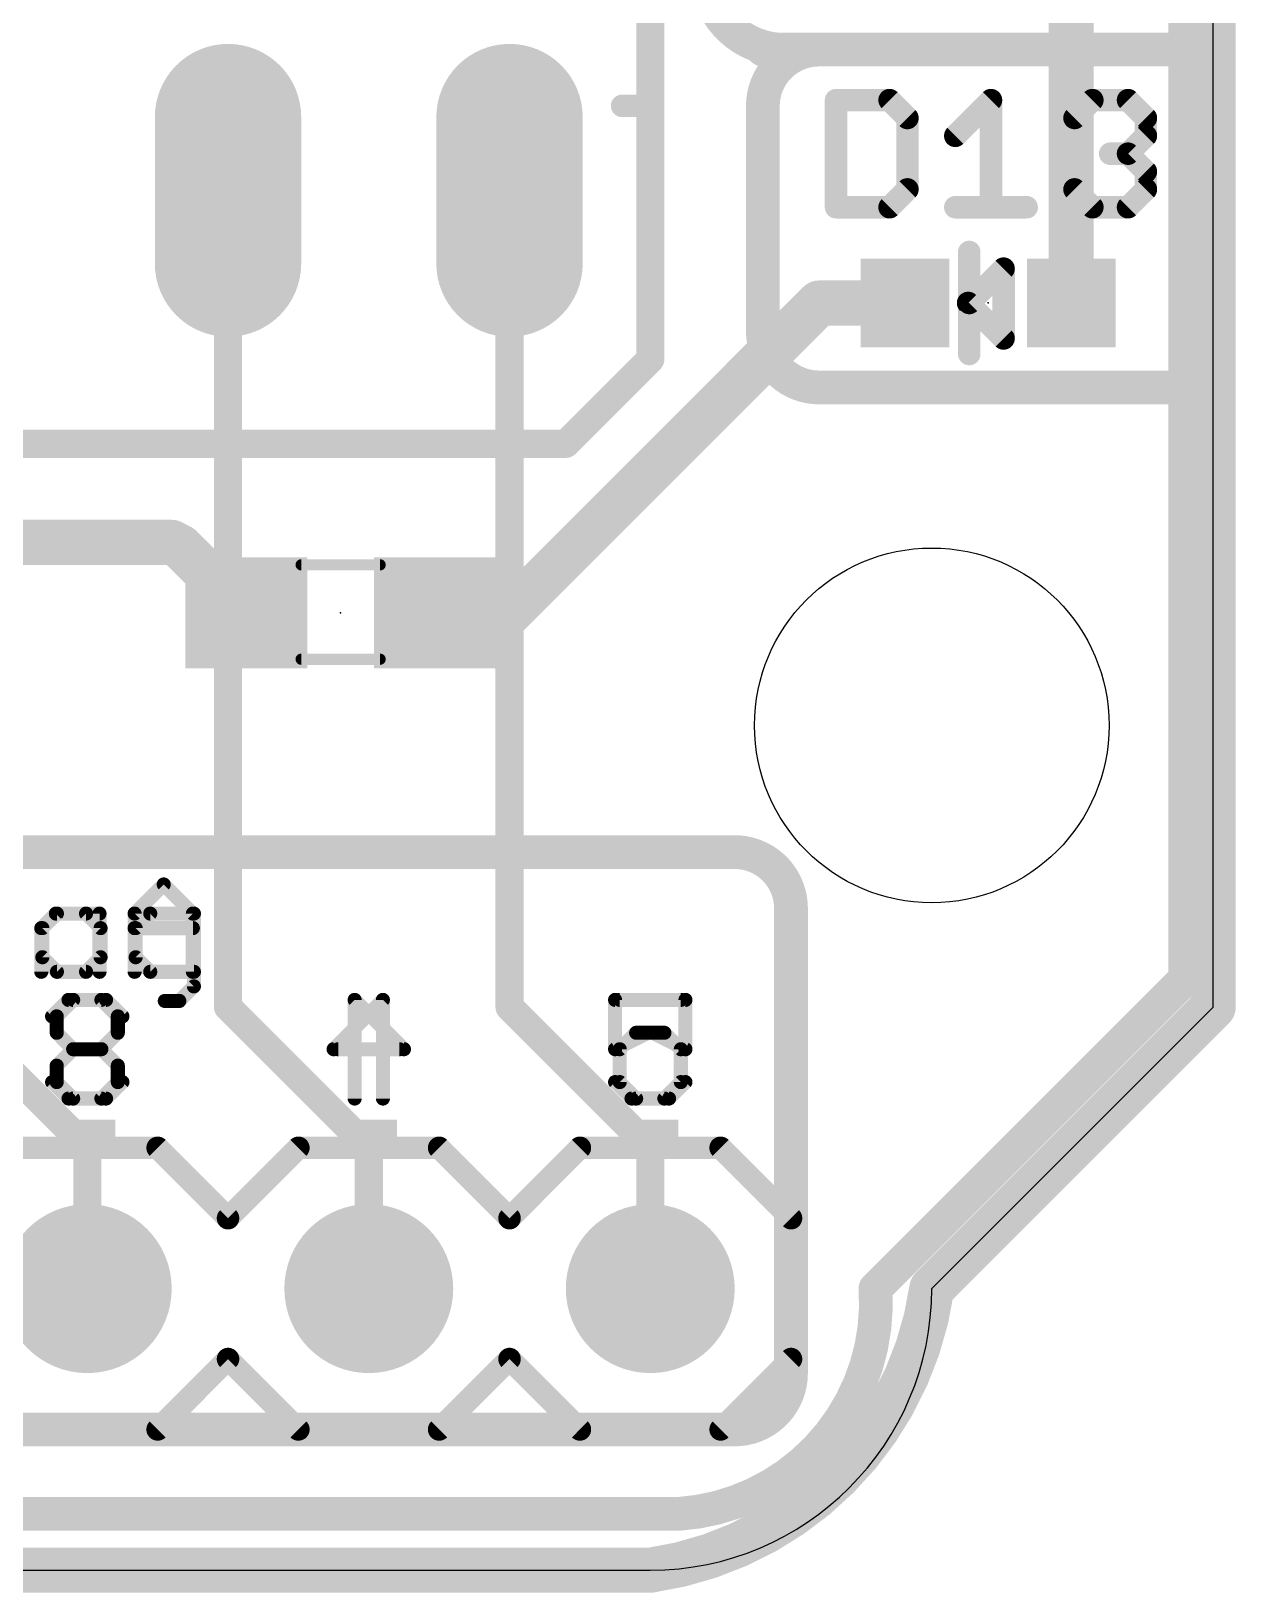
# Model space of a CAD drawing. Extents: x -0.08 to 2.71, y -0.01 to 2.11.
# Drawn here: x 2.28 to 2.708, y -0.008 to 0.547 of the extents above; entities that cross this region are included whole.
import ezdxf

# ---------------------------------------------------------------- set-up
doc = ezdxf.new("R2010")
doc.units = 0
for name, color, linetype in [('1', 14, 'CONTINUOUS'), ('16', 174, 'CONTINUOUS'), ('17', 94, 'CONTINUOUS'), ('20', 178, 'CONTINUOUS'), ('21', 251, 'CONTINUOUS'), ('22', 2, 'CONTINUOUS'), ('23', 178, 'CONTINUOUS'), ('51', 54, 'CONTINUOUS')]:
    doc.layers.add(name, color=color, linetype=linetype)

# ---------------------------------------------------------------- blocks, each defined once
blk = doc.blocks.new('RECT')
blk.add_solid([(-0.5, -0.5), (0.5, -0.5), (-0.5, 0.5), (0.5, 0.5)])
blk = doc.blocks.new('LONGP100')
at = {"const_width": 1}
blk.add_lwpolyline([(-0.5, 0), (0.5, 0)], dxfattribs=at)
at = {"const_width": 0.5}
for points in [[(-0.5, 0.25, 1), (-0.5, -0.25)], [(0.5, -0.25, 1), (0.5, 0.25)]]:
    blk.add_lwpolyline(points, format="xyb", dxfattribs=at)
blk = doc.blocks.new('ROUNDP')
at = {"const_width": 0.5}
blk.add_lwpolyline([(0, -0.25, 1), (0, 0.25, 1), (0, -0.25)], format="xyb", dxfattribs=at)

msp = doc.modelspace()

# ---------------------------------------------------------------- linework, layer by layer
at = {"layer": '1'}
for points, const_width in [([(2.7, 1.5), (2.7, 0.2)], 0.016), ([(2.5, 0.43), (2.5, 0.87)], 0.01), ([(2.649528, 0.63), (2.649528, 0.45)], 0.016), ([(2.45, 0.34), (2.56, 0.45)], 0.016), ([(2.56, 0.45), (2.590472, 0.45)], 0.016), ([(2.47, 0.4), (2.5, 0.43)], 0.01), ([(2.245, 0.4), (2.47, 0.4)], 0.01), ([(2.208307, 0.365), (2.33, 0.365)], 0.016), ([(2.33, 0.365), (2.333228, 0.363307)], 0.016), ([(2.333228, 0.363307), (2.356535, 0.34)], 0.016), ([(2.423465, 0.34), (2.45, 0.34)], 0.016), ([(2.7, 0.2), (2.6, 0.1)], 0.016), ([(2.5, 0), (0.1, 0)], 0.016)]:
    msp.add_lwpolyline(points, dxfattribs=dict(at, const_width=const_width))
for points, const_width in [([(2.56, 0.454, 1), (2.56, 0.446)], 0.008), ([(2.562828, 0.447172, 1), (2.557172, 0.452828)], 0.008), ([(2.590472, 0.446, 1), (2.590472, 0.454)], 0.008), ([(2.645528, 0.45, 1), (2.653528, 0.45)], 0.008), ([(2.501768, 0.428232, 1), (2.498232, 0.431768)], 0.005), ([(2.4975, 0.43, 1), (2.5025, 0.43)], 0.005), ([(2.47, 0.3975, 1), (2.47, 0.4025)], 0.005), ([(2.468232, 0.401768, 1), (2.471768, 0.398232)], 0.005), ([(2.331858, 0.368542, 1), (2.328142, 0.361458)], 0.008), ([(2.33, 0.361, 1), (2.33, 0.369)], 0.008), ([(2.336057, 0.366136, 1), (2.3304, 0.360479)], 0.008), ([(2.331371, 0.359765, 1), (2.335086, 0.36685)], 0.008), ([(2.353707, 0.337172, 1), (2.359364, 0.342828)], 0.008), ([(2.423465, 0.344, 1), (2.423465, 0.336)], 0.008), ([(2.447172, 0.342828, 1), (2.452828, 0.337172)], 0.008), ([(2.45, 0.336, 1), (2.45, 0.344)], 0.008), ([(2.702828, 0.197172, 1), (2.697172, 0.202828)], 0.008), ([(2.696, 0.2, 1), (2.704, 0.2)], 0.008), ([(2.5, 0, 0.333339), (2.6, 0.1)], 0.016), ([(2.597172, 0.102828, 1), (2.602828, 0.097172)], 0.008), ([(2.60396, 0.099434, 1), (2.59604, 0.100566)], 0.008), ([(2.499434, 0.00396, 1), (2.500566, -0.00396)], 0.008), ([(2.5, -0.004, 1), (2.5, 0.004)], 0.008)]:
    msp.add_lwpolyline(points, format="xyb", dxfattribs=dict(at, const_width=const_width))
at = {"layer": '16'}
for points, const_width in [([(2.7, 1.5), (2.7, 0.2)], 0.016), ([(2.35, 0.2), (2.35, 0.49)], 0.01), ([(2.45, 0.2), (2.45, 0.49)], 0.01), ([(2.7, 0.2), (2.6, 0.1)], 0.016), ([(2.3, 0.15), (2.25, 0.2)], 0.01), ([(2.4, 0.15), (2.35, 0.2)], 0.01), ([(2.5, 0.15), (2.45, 0.2)], 0.01), ([(2.3, 0.1), (2.3, 0.15)], 0.01), ([(2.4, 0.1), (2.4, 0.15)], 0.01), ([(2.5, 0.1), (2.5, 0.15)], 0.01), ([(2.5, 0), (0.1, 0)], 0.016)]:
    msp.add_lwpolyline(points, dxfattribs=dict(at, const_width=const_width))
for points, const_width in [([(2.3525, 0.49, 1), (2.3475, 0.49)], 0.005), ([(2.4525, 0.49, 1), (2.4475, 0.49)], 0.005), ([(2.702828, 0.197172, 1), (2.697172, 0.202828)], 0.008), ([(2.351768, 0.201768, 1), (2.348232, 0.198232)], 0.005), ([(2.3475, 0.2, 1), (2.3525, 0.2)], 0.005), ([(2.451768, 0.201768, 1), (2.448232, 0.198232)], 0.005), ([(2.4475, 0.2, 1), (2.4525, 0.2)], 0.005), ([(2.696, 0.2, 1), (2.704, 0.2)], 0.008), ([(2.3025, 0.15, 1), (2.2975, 0.15)], 0.005), ([(2.298232, 0.148232, 1), (2.301768, 0.151768)], 0.005), ([(2.4025, 0.15, 1), (2.3975, 0.15)], 0.005), ([(2.398232, 0.148232, 1), (2.401768, 0.151768)], 0.005), ([(2.5025, 0.15, 1), (2.4975, 0.15)], 0.005), ([(2.498232, 0.148232, 1), (2.501768, 0.151768)], 0.005), ([(2.5, 0, 0.333339), (2.6, 0.1)], 0.016), ([(2.597172, 0.102828, 1), (2.602828, 0.097172)], 0.008), ([(2.60396, 0.099434, 1), (2.59604, 0.100566)], 0.008), ([(2.2975, 0.1, 1), (2.3025, 0.1)], 0.005), ([(2.3975, 0.1, 1), (2.4025, 0.1)], 0.005), ([(2.4975, 0.1, 1), (2.5025, 0.1)], 0.005), ([(2.499434, 0.00396, 1), (2.500566, -0.00396)], 0.008), ([(2.5, -0.004, 1), (2.5, 0.004)], 0.008)]:
    msp.add_lwpolyline(points, format="xyb", dxfattribs=dict(at, const_width=const_width))
at = {"layer": '20'}
for p, q in [((2.7, 0.2), (2.7, 1.5)), ((2.6, 0.1), (2.7, 0.2)), ((0.1, 0), (2.5, 0))]:
    msp.add_line(p, q, dxfattribs=at)
msp.add_circle((2.6, 0.3), 0.062992, dxfattribs=at)
msp.add_arc((2.5, 0.1), 0.1, 270, 0, dxfattribs=at)
at = {"layer": '21'}
for points, const_width in [([(2.69, 0.81), (2.69, 0.54)], 0.012), ([(2.5, 0.52), (2.5, 0.59)], 0.008), ([(2.545, 0.54), (2.54, 0.54)], 0.012), ([(2.56, 0.54), (2.545, 0.54)], 0.012), ([(2.69, 0.54), (2.56, 0.54)], 0.012), ([(2.69, 0.54), (2.69, 0.42)], 0.012), ([(2.5, 0.52), (2.49, 0.52)], 0.008), ([(2.54, 0.52), (2.54, 0.44)], 0.012), ([(2.566, 0.522032), (2.566, 0.484)], 0.008), ([(2.585016, 0.522032), (2.566, 0.522032)], 0.008), ([(2.591355, 0.515694), (2.585016, 0.522032)], 0.008), ([(2.608356, 0.509355), (2.621034, 0.522032)], 0.008), ([(2.621034, 0.522032), (2.621034, 0.484)], 0.008), ([(2.650712, 0.515694), (2.657051, 0.522032)], 0.008), ([(2.657051, 0.522032), (2.669729, 0.522032)], 0.008), ([(2.669729, 0.522032), (2.676067, 0.515694)], 0.008), ([(2.591355, 0.490339), (2.591355, 0.515694)], 0.008), ([(2.676067, 0.515694), (2.676067, 0.509355)], 0.008), ([(2.676067, 0.509355), (2.669729, 0.503016)], 0.008), ([(2.669729, 0.503016), (2.66339, 0.503016)], 0.008), ([(2.669729, 0.503016), (2.676067, 0.496677)], 0.008), ([(2.676067, 0.496677), (2.676067, 0.490339)], 0.008), ([(2.585016, 0.484), (2.591355, 0.490339)], 0.008), ([(2.657051, 0.484), (2.650712, 0.490339)], 0.008), ([(2.676067, 0.490339), (2.669729, 0.484)], 0.008), ([(2.566, 0.484), (2.585016, 0.484)], 0.008), ([(2.608356, 0.484), (2.633711, 0.484)], 0.008), ([(2.669729, 0.484), (2.657051, 0.484)], 0.008), ([(2.613307, 0.46811), (2.613307, 0.45)], 0.008), ([(2.613307, 0.45), (2.625512, 0.462205)], 0.008), ([(2.625512, 0.437402), (2.625512, 0.462205)], 0.008), ([(2.612913, 0.45), (2.625512, 0.437402)], 0.008), ([(2.613307, 0.43189), (2.613307, 0.45)], 0.008), ([(2.56, 0.42), (2.69, 0.42)], 0.012), ([(2.69, 0.42), (2.69, 0.21)], 0.012), ([(2.53, 0.255), (1.97, 0.255)], 0.012), ([(2.55, 0.07), (2.55, 0.235)], 0.012), ([(2.289215, 0.233184), (2.284044, 0.228013)], 0.005), ([(2.299557, 0.233184), (2.289215, 0.233184)], 0.005), ([(2.304728, 0.228013), (2.299557, 0.233184)], 0.005), ([(2.322363, 0.233184), (2.317192, 0.228013)], 0.005), ([(2.337876, 0.233184), (2.322363, 0.233184)], 0.005), ([(2.337876, 0.207329), (2.337876, 0.233184)], 0.005), ([(2.284044, 0.228013), (2.284044, 0.217671)], 0.005), ([(2.304728, 0.217671), (2.304728, 0.228013)], 0.005), ([(2.317192, 0.228013), (2.317192, 0.217671)], 0.005), ([(2.284044, 0.217671), (2.289215, 0.2125)], 0.005), ([(2.299557, 0.2125), (2.304728, 0.217671)], 0.005), ([(2.317192, 0.217671), (2.322363, 0.2125)], 0.005), ([(2.289215, 0.2125), (2.299557, 0.2125)], 0.005), ([(2.322363, 0.2125), (2.337876, 0.2125)], 0.005), ([(2.69, 0.21), (2.58, 0.1)], 0.012), ([(2.332705, 0.202158), (2.337876, 0.207329)], 0.005), ([(2.2875, 0.196692), (2.293338, 0.20253)], 0.005), ([(2.293338, 0.20253), (2.305015, 0.20253)], 0.005), ([(2.305015, 0.20253), (2.310853, 0.196692)], 0.005), ([(2.327534, 0.202158), (2.332705, 0.202158)], 0.005), ([(2.405015, 0.20253), (2.3875, 0.185015)], 0.005), ([(2.405015, 0.1675), (2.405015, 0.20253)], 0.005), ([(2.510853, 0.20253), (2.4875, 0.20253)], 0.005), ([(2.4875, 0.20253), (2.4875, 0.185015)], 0.005), ([(2.310853, 0.196692), (2.310853, 0.190853)], 0.005), ([(2.310853, 0.190853), (2.305015, 0.185015)], 0.005), ([(2.4875, 0.185015), (2.499177, 0.190853)], 0.005), ([(2.499177, 0.190853), (2.505015, 0.190853)], 0.005), ([(2.505015, 0.190853), (2.510853, 0.185015)], 0.005), ([(2.305015, 0.185015), (2.299177, 0.185015)], 0.005), ([(2.305015, 0.185015), (2.310853, 0.179177)], 0.005), ([(2.3875, 0.185015), (2.410853, 0.185015)], 0.005), ([(2.510853, 0.185015), (2.510853, 0.173338)], 0.005), ([(2.310853, 0.179177), (2.310853, 0.173338)], 0.005), ([(2.293338, 0.1675), (2.2875, 0.173338)], 0.005), ([(2.310853, 0.173338), (2.305015, 0.1675)], 0.005), ([(2.493338, 0.1675), (2.4875, 0.173338)], 0.005), ([(2.510853, 0.173338), (2.505015, 0.1675)], 0.005), ([(2.305015, 0.1675), (2.293338, 0.1675)], 0.005), ([(2.505015, 0.1675), (2.493338, 0.1675)], 0.005), ([(2.275, 0.15), (2.325, 0.15)], 0.008), ([(2.325, 0.15), (2.35, 0.125)], 0.008), ([(2.35, 0.125), (2.375, 0.15)], 0.008), ([(2.375, 0.15), (2.425, 0.15)], 0.008), ([(2.425, 0.15), (2.45, 0.125)], 0.008), ([(2.45, 0.125), (2.475, 0.15)], 0.008), ([(2.475, 0.15), (2.525, 0.15)], 0.008), ([(2.525, 0.15), (2.55, 0.125)], 0.008), ([(2.55, 0.125), (2.55, 0.075)], 0.008), ([(2.35, 0.075), (2.325, 0.05)], 0.008), ([(2.375, 0.05), (2.35, 0.075)], 0.008), ([(2.45, 0.075), (2.425, 0.05)], 0.008), ([(2.475, 0.05), (2.45, 0.075)], 0.008), ([(2.55, 0.075), (2.525, 0.05)], 0.008), ([(2.53, 0.05), (1.97, 0.05)], 0.012), ([(2.325, 0.05), (2.275, 0.05)], 0.008), ([(2.425, 0.05), (2.375, 0.05)], 0.008), ([(2.525, 0.05), (2.475, 0.05)], 0.008), ([(2.51, 0.02), (0.1, 0.02)], 0.012)]:
    msp.add_lwpolyline(points, dxfattribs=dict(at, const_width=const_width))
for points, const_width in [([(2.52, 0.57, 0.414214), (2.545, 0.54)], 0.012), ([(2.54, 0.543, 1), (2.54, 0.537)], 0.006), ([(2.56, 0.54, 0.414214), (2.54, 0.52)], 0.012), ([(2.545, 0.543, 1), (2.545, 0.537)], 0.006), ([(2.544728, 0.537012, 1), (2.545272, 0.542988)], 0.006), ([(2.545, 0.537, 1), (2.545, 0.543)], 0.006), ([(2.56, 0.543, 1), (2.56, 0.537)], 0.006), ([(2.56, 0.537, 1), (2.56, 0.543)], 0.006), ([(2.56, 0.537, 1), (2.56, 0.543)], 0.006), ([(2.693, 0.54, 1), (2.687, 0.54)], 0.006), ([(2.69, 0.537, 1), (2.69, 0.543)], 0.006), ([(2.687, 0.54, 1), (2.693, 0.54)], 0.006), ([(2.49, 0.522, 1), (2.49, 0.518)], 0.004), ([(2.498, 0.52, 1), (2.502, 0.52)], 0.004), ([(2.5, 0.518, 1), (2.5, 0.522)], 0.004), ([(2.543, 0.52, 1), (2.537, 0.52)], 0.006), ([(2.537, 0.52, 1), (2.543, 0.52)], 0.006), ([(2.568, 0.522032, 1), (2.564, 0.522032)], 0.004), ([(2.566, 0.524032, 1), (2.566, 0.520032)], 0.004), ([(2.58643, 0.523447, 1), (2.583602, 0.520618)], 0.004), ([(2.585016, 0.520032, 1), (2.585016, 0.524032)], 0.004), ([(2.623034, 0.522032, 1), (2.619034, 0.522032)], 0.004), ([(2.622448, 0.520618, 1), (2.619619, 0.523447)], 0.004), ([(2.657051, 0.524032, 1), (2.657051, 0.520032)], 0.004), ([(2.658465, 0.520618, 1), (2.655637, 0.523447)], 0.004), ([(2.671143, 0.523447, 1), (2.668314, 0.520618)], 0.004), ([(2.669729, 0.520032, 1), (2.669729, 0.524032)], 0.004), ([(2.593355, 0.515694, 1), (2.589355, 0.515694)], 0.004), ([(2.589941, 0.514279, 1), (2.592769, 0.517108)], 0.004), ([(2.649298, 0.517108, 1), (2.652127, 0.514279)], 0.004), ([(2.678067, 0.515694, 1), (2.674067, 0.515694)], 0.004), ([(2.674653, 0.514279, 1), (2.677482, 0.517108)], 0.004), ([(2.606942, 0.510769, 1), (2.60977, 0.507941)], 0.004), ([(2.674067, 0.509355, 1), (2.678067, 0.509355)], 0.004), ([(2.677482, 0.507941, 1), (2.674653, 0.510769)], 0.004), ([(2.66339, 0.505016, 1), (2.66339, 0.501016)], 0.004), ([(2.671143, 0.50443, 1), (2.668314, 0.501602)], 0.004), ([(2.668314, 0.50443, 1), (2.671143, 0.501602)], 0.004), ([(2.669729, 0.501016, 1), (2.669729, 0.505016)], 0.004), ([(2.678067, 0.496677, 1), (2.674067, 0.496677)], 0.004), ([(2.674653, 0.495263, 1), (2.677482, 0.498092)], 0.004), ([(2.592769, 0.488924, 1), (2.589941, 0.491753)], 0.004), ([(2.652127, 0.491753, 1), (2.649298, 0.488924)], 0.004), ([(2.677482, 0.488924, 1), (2.674653, 0.491753)], 0.004), ([(2.566, 0.486, 1), (2.566, 0.482)], 0.004), ([(2.585016, 0.482, 1), (2.585016, 0.486)], 0.004), ([(2.589355, 0.490339, 1), (2.593355, 0.490339)], 0.004), ([(2.608356, 0.486, 1), (2.608356, 0.482)], 0.004), ([(2.633711, 0.482, 1), (2.633711, 0.486)], 0.004), ([(2.657051, 0.486, 1), (2.657051, 0.482)], 0.004), ([(2.669729, 0.482, 1), (2.669729, 0.486)], 0.004), ([(2.674067, 0.490339, 1), (2.678067, 0.490339)], 0.004), ([(2.564, 0.484, 1), (2.568, 0.484)], 0.004), ([(2.583602, 0.485414, 1), (2.58643, 0.482586)], 0.004), ([(2.619034, 0.484, 1), (2.623034, 0.484)], 0.004), ([(2.655637, 0.482586, 1), (2.658465, 0.485414)], 0.004), ([(2.668314, 0.485414, 1), (2.671143, 0.482586)], 0.004), ([(2.615307, 0.46811, 1), (2.611307, 0.46811)], 0.004), ([(2.627512, 0.462205, 1), (2.623512, 0.462205)], 0.004), ([(2.626926, 0.460791, 1), (2.624098, 0.463619)], 0.004), ([(2.614328, 0.451414, 1), (2.611499, 0.448586)], 0.004), ([(2.615307, 0.45, 1), (2.611307, 0.45)], 0.004), ([(2.611893, 0.451414, 1), (2.614721, 0.448586)], 0.004), ([(2.611307, 0.45, 1), (2.615307, 0.45)], 0.004), ([(2.54, 0.44, 0.414214), (2.56, 0.42)], 0.012), ([(2.543, 0.44, 1), (2.537, 0.44)], 0.006), ([(2.537, 0.44, 1), (2.543, 0.44)], 0.006), ([(2.623512, 0.437402, 1), (2.627512, 0.437402)], 0.004), ([(2.624098, 0.435987, 1), (2.626926, 0.438816)], 0.004), ([(2.611307, 0.43189, 1), (2.615307, 0.43189)], 0.004), ([(2.56, 0.423, 1), (2.56, 0.417)], 0.006), ([(2.56, 0.417, 1), (2.56, 0.423)], 0.006), ([(2.693, 0.42, 1), (2.687, 0.42)], 0.006), ([(2.687, 0.42, 1), (2.693, 0.42)], 0.006), ([(2.69, 0.417, 1), (2.69, 0.423)], 0.006), ([(2.55, 0.235, 0.414214), (2.53, 0.255)], 0.012), ([(2.53, 0.258, 1), (2.53, 0.252)], 0.006), ([(2.53, 0.252, 1), (2.53, 0.258)], 0.006), ([(2.553, 0.235, 1), (2.547, 0.235)], 0.006), ([(2.289215, 0.234434, 1), (2.289215, 0.231934)], 0.0025), ([(2.290098, 0.2323, 1), (2.288331, 0.234068)], 0.0025), ([(2.300441, 0.234068, 1), (2.298673, 0.2323)], 0.0025), ([(2.299557, 0.231934, 1), (2.299557, 0.234434)], 0.0025), ([(2.322363, 0.234434, 1), (2.322363, 0.231934)], 0.0025), ([(2.323247, 0.2323, 1), (2.321479, 0.234068)], 0.0025), ([(2.339126, 0.233184, 1), (2.336626, 0.233184)], 0.0025), ([(2.337876, 0.231934, 1), (2.337876, 0.234434)], 0.0025), ([(2.547, 0.235, 1), (2.553, 0.235)], 0.006), ([(2.285294, 0.228013, 1), (2.282794, 0.228013)], 0.0025), ([(2.28316, 0.228897, 1), (2.284927, 0.227129)], 0.0025), ([(2.305978, 0.228013, 1), (2.303478, 0.228013)], 0.0025), ([(2.303844, 0.227129, 1), (2.305612, 0.228897)], 0.0025), ([(2.318442, 0.228013, 1), (2.315942, 0.228013)], 0.0025), ([(2.316308, 0.228897, 1), (2.318076, 0.227129)], 0.0025), ([(2.284927, 0.218555, 1), (2.28316, 0.216787)], 0.0025), ([(2.282794, 0.217671, 1), (2.285294, 0.217671)], 0.0025), ([(2.303478, 0.217671, 1), (2.305978, 0.217671)], 0.0025), ([(2.305612, 0.216787, 1), (2.303844, 0.218555)], 0.0025), ([(2.318076, 0.218555, 1), (2.316308, 0.216787)], 0.0025), ([(2.315942, 0.217671, 1), (2.318442, 0.217671)], 0.0025), ([(2.289215, 0.21375, 1), (2.289215, 0.21125)], 0.0025), ([(2.288331, 0.211616, 1), (2.290098, 0.213384)], 0.0025), ([(2.298673, 0.213384, 1), (2.300441, 0.211616)], 0.0025), ([(2.299557, 0.21125, 1), (2.299557, 0.21375)], 0.0025), ([(2.322363, 0.21375, 1), (2.322363, 0.21125)], 0.0025), ([(2.321479, 0.211616, 1), (2.323247, 0.213384)], 0.0025), ([(2.337876, 0.21125, 1), (2.337876, 0.21375)], 0.0025), ([(2.687, 0.21, 1), (2.693, 0.21)], 0.006), ([(2.692121, 0.207879, 1), (2.687879, 0.212121)], 0.006), ([(2.336626, 0.207329, 1), (2.339126, 0.207329)], 0.0025), ([(2.33876, 0.206445, 1), (2.336992, 0.208213)], 0.0025), ([(2.293338, 0.20378, 1), (2.293338, 0.20128)], 0.0025), ([(2.294222, 0.201646, 1), (2.292454, 0.203414)], 0.0025), ([(2.305899, 0.203414, 1), (2.304131, 0.201646)], 0.0025), ([(2.305015, 0.20128, 1), (2.305015, 0.20378)], 0.0025), ([(2.327534, 0.203408, 1), (2.327534, 0.200908)], 0.0025), ([(2.331821, 0.203042, 1), (2.333589, 0.201274)], 0.0025), ([(2.332705, 0.200908, 1), (2.332705, 0.203408)], 0.0025), ([(2.406265, 0.20253, 1), (2.403765, 0.20253)], 0.0025), ([(2.405899, 0.201646, 1), (2.404131, 0.203414)], 0.0025), ([(2.4875, 0.20378, 1), (2.4875, 0.20128)], 0.0025), ([(2.48875, 0.20253, 1), (2.48625, 0.20253)], 0.0025), ([(2.510853, 0.20128, 1), (2.510853, 0.20378)], 0.0025), ([(2.286616, 0.197575, 1), (2.288384, 0.195808)], 0.0025), ([(2.312103, 0.196692, 1), (2.309603, 0.196692)], 0.0025), ([(2.309969, 0.195808, 1), (2.311737, 0.197575)], 0.0025), ([(2.309603, 0.190853, 1), (2.312103, 0.190853)], 0.0025), ([(2.311737, 0.189969, 1), (2.309969, 0.191737)], 0.0025), ([(2.499177, 0.192103, 1), (2.499177, 0.189603)], 0.0025), ([(2.499736, 0.189735, 1), (2.498618, 0.191971)], 0.0025), ([(2.505899, 0.191737, 1), (2.504131, 0.189969)], 0.0025), ([(2.505015, 0.189603, 1), (2.505015, 0.192103)], 0.0025), ([(2.299177, 0.186265, 1), (2.299177, 0.183765)], 0.0025), ([(2.305899, 0.185899, 1), (2.304131, 0.184131)], 0.0025), ([(2.304131, 0.185899, 1), (2.305899, 0.184131)], 0.0025), ([(2.305015, 0.183765, 1), (2.305015, 0.186265)], 0.0025), ([(2.3875, 0.186265, 1), (2.3875, 0.183765)], 0.0025), ([(2.386616, 0.185899, 1), (2.388384, 0.184131)], 0.0025), ([(2.410853, 0.183765, 1), (2.410853, 0.186265)], 0.0025), ([(2.486941, 0.186133, 1), (2.488059, 0.183897)], 0.0025), ([(2.48625, 0.185015, 1), (2.48875, 0.185015)], 0.0025), ([(2.512103, 0.185015, 1), (2.509603, 0.185015)], 0.0025), ([(2.509969, 0.184131, 1), (2.511737, 0.185899)], 0.0025), ([(2.312103, 0.179177, 1), (2.309603, 0.179177)], 0.0025), ([(2.309969, 0.178293, 1), (2.311737, 0.18006)], 0.0025), ([(2.288384, 0.174222, 1), (2.286616, 0.172454)], 0.0025), ([(2.309603, 0.173338, 1), (2.312103, 0.173338)], 0.0025), ([(2.311737, 0.172454, 1), (2.309969, 0.174222)], 0.0025), ([(2.488384, 0.174222, 1), (2.486616, 0.172454)], 0.0025), ([(2.509603, 0.173338, 1), (2.512103, 0.173338)], 0.0025), ([(2.511737, 0.172454, 1), (2.509969, 0.174222)], 0.0025), ([(2.293338, 0.16875, 1), (2.293338, 0.16625)], 0.0025), ([(2.292454, 0.166616, 1), (2.294222, 0.168384)], 0.0025), ([(2.304131, 0.168384, 1), (2.305899, 0.166616)], 0.0025), ([(2.305015, 0.16625, 1), (2.305015, 0.16875)], 0.0025), ([(2.403765, 0.1675, 1), (2.406265, 0.1675)], 0.0025), ([(2.493338, 0.16875, 1), (2.493338, 0.16625)], 0.0025), ([(2.492454, 0.166616, 1), (2.494222, 0.168384)], 0.0025), ([(2.504131, 0.168384, 1), (2.505899, 0.166616)], 0.0025), ([(2.505015, 0.16625, 1), (2.505015, 0.16875)], 0.0025), ([(2.326414, 0.151414, 1), (2.323586, 0.148586)], 0.004), ([(2.325, 0.148, 1), (2.325, 0.152)], 0.004), ([(2.375, 0.152, 1), (2.375, 0.148)], 0.004), ([(2.376414, 0.148586, 1), (2.373586, 0.151414)], 0.004), ([(2.426414, 0.151414, 1), (2.423586, 0.148586)], 0.004), ([(2.425, 0.148, 1), (2.425, 0.152)], 0.004), ([(2.475, 0.152, 1), (2.475, 0.148)], 0.004), ([(2.476414, 0.148586, 1), (2.473586, 0.151414)], 0.004), ([(2.526414, 0.151414, 1), (2.523586, 0.148586)], 0.004), ([(2.525, 0.148, 1), (2.525, 0.152)], 0.004), ([(2.348586, 0.126414, 1), (2.351414, 0.123586)], 0.004), ([(2.348586, 0.123586, 1), (2.351414, 0.126414)], 0.004), ([(2.448586, 0.126414, 1), (2.451414, 0.123586)], 0.004), ([(2.448586, 0.123586, 1), (2.451414, 0.126414)], 0.004), ([(2.552, 0.125, 1), (2.548, 0.125)], 0.004), ([(2.548586, 0.123586, 1), (2.551414, 0.126414)], 0.004), ([(2.51, 0.02, 0.414214), (2.58, 0.1)], 0.012), ([(2.582993, 0.1002, 1), (2.577007, 0.0998)], 0.006), ([(2.577879, 0.102121, 1), (2.582121, 0.097879)], 0.006), ([(2.351414, 0.076414, 1), (2.348586, 0.073586)], 0.004), ([(2.351414, 0.073586, 1), (2.348586, 0.076414)], 0.004), ([(2.451414, 0.076414, 1), (2.448586, 0.073586)], 0.004), ([(2.451414, 0.073586, 1), (2.448586, 0.076414)], 0.004), ([(2.551414, 0.073586, 1), (2.548586, 0.076414)], 0.004), ([(2.53, 0.05, 0.414214), (2.55, 0.07)], 0.012), ([(2.553, 0.07, 1), (2.547, 0.07)], 0.006), ([(2.547, 0.07, 1), (2.553, 0.07)], 0.006), ([(2.548, 0.075, 1), (2.552, 0.075)], 0.004), ([(2.53, 0.053, 1), (2.53, 0.047)], 0.006), ([(2.53, 0.047, 1), (2.53, 0.053)], 0.006), ([(2.323586, 0.051414, 1), (2.326414, 0.048586)], 0.004), ([(2.325, 0.048, 1), (2.325, 0.052)], 0.004), ([(2.375, 0.052, 1), (2.375, 0.048)], 0.004), ([(2.373586, 0.048586, 1), (2.376414, 0.051414)], 0.004), ([(2.423586, 0.051414, 1), (2.426414, 0.048586)], 0.004), ([(2.425, 0.048, 1), (2.425, 0.052)], 0.004), ([(2.475, 0.052, 1), (2.475, 0.048)], 0.004), ([(2.473586, 0.048586, 1), (2.476414, 0.051414)], 0.004), ([(2.523586, 0.051414, 1), (2.526414, 0.048586)], 0.004), ([(2.525, 0.048, 1), (2.525, 0.052)], 0.004), ([(2.5098, 0.022993, 1), (2.5102, 0.017007)], 0.006), ([(2.51, 0.017, 1), (2.51, 0.023)], 0.006)]:
    msp.add_lwpolyline(points, format="xyb", dxfattribs=dict(at, const_width=const_width))
at = {"layer": '22'}
for points, const_width in [([(1.97, 0.255), (2.53, 0.255)], 0.012), ([(2.327158, 0.243526), (2.316816, 0.233184)], 0.005), ([(2.3375, 0.233184), (2.327158, 0.243526)], 0.005), ([(2.55, 0.07), (2.55, 0.235)], 0.012), ([(2.288839, 0.233184), (2.283667, 0.228013)], 0.005), ([(2.304352, 0.233184), (2.288839, 0.233184)], 0.005), ([(2.304352, 0.2125), (2.304352, 0.233184)], 0.005), ([(2.316816, 0.233184), (2.316816, 0.2125)], 0.005), ([(2.3375, 0.2125), (2.3375, 0.233184)], 0.005), ([(2.283667, 0.228013), (2.283667, 0.2125)], 0.005), ([(2.3375, 0.228013), (2.316816, 0.228013)], 0.005), ([(2.294985, 0.20253), (2.289147, 0.196692)], 0.005), ([(2.306662, 0.20253), (2.294985, 0.20253)], 0.005), ([(2.3125, 0.196692), (2.306662, 0.20253)], 0.005), ([(2.394985, 0.1675), (2.394985, 0.20253)], 0.005), ([(2.394985, 0.20253), (2.4125, 0.185015)], 0.005), ([(2.489147, 0.20253), (2.5125, 0.20253)], 0.005), ([(2.5125, 0.20253), (2.5125, 0.185015)], 0.005), ([(2.289147, 0.196692), (2.289147, 0.190853)], 0.005), ([(2.289147, 0.190853), (2.294985, 0.185015)], 0.005), ([(2.494985, 0.190853), (2.489147, 0.185015)], 0.005), ([(2.500823, 0.190853), (2.494985, 0.190853)], 0.005), ([(2.5125, 0.185015), (2.500823, 0.190853)], 0.005), ([(2.294985, 0.185015), (2.289147, 0.179177)], 0.005), ([(2.294985, 0.185015), (2.300823, 0.185015)], 0.005), ([(2.4125, 0.185015), (2.389147, 0.185015)], 0.005), ([(2.489147, 0.185015), (2.489147, 0.173338)], 0.005), ([(2.289147, 0.179177), (2.289147, 0.173338)], 0.005), ([(2.289147, 0.173338), (2.294985, 0.1675)], 0.005), ([(2.306662, 0.1675), (2.3125, 0.173338)], 0.005), ([(2.489147, 0.173338), (2.494985, 0.1675)], 0.005), ([(2.506662, 0.1675), (2.5125, 0.173338)], 0.005), ([(2.294985, 0.1675), (2.306662, 0.1675)], 0.005), ([(2.494985, 0.1675), (2.506662, 0.1675)], 0.005), ([(2.325, 0.15), (2.275, 0.15)], 0.008), ([(2.35, 0.125), (2.325, 0.15)], 0.008), ([(2.375, 0.15), (2.35, 0.125)], 0.008), ([(2.425, 0.15), (2.375, 0.15)], 0.008), ([(2.45, 0.125), (2.425, 0.15)], 0.008), ([(2.475, 0.15), (2.45, 0.125)], 0.008), ([(2.525, 0.15), (2.475, 0.15)], 0.008), ([(2.55, 0.125), (2.525, 0.15)], 0.008), ([(2.55, 0.075), (2.55, 0.125)], 0.008), ([(2.325, 0.05), (2.35, 0.075)], 0.008), ([(2.35, 0.075), (2.375, 0.05)], 0.008), ([(2.425, 0.05), (2.45, 0.075)], 0.008), ([(2.45, 0.075), (2.475, 0.05)], 0.008), ([(2.525, 0.05), (2.55, 0.075)], 0.008), ([(1.97, 0.05), (2.53, 0.05)], 0.012), ([(2.275, 0.05), (2.325, 0.05)], 0.008), ([(2.375, 0.05), (2.425, 0.05)], 0.008), ([(2.475, 0.05), (2.525, 0.05)], 0.008)]:
    msp.add_lwpolyline(points, dxfattribs=dict(at, const_width=const_width))
for points, const_width in [([(2.55, 0.235, 0.414214), (2.53, 0.255)], 0.012), ([(2.53, 0.258, 1), (2.53, 0.252)], 0.006), ([(2.53, 0.252, 1), (2.53, 0.258)], 0.006), ([(2.328042, 0.24441, 1), (2.326274, 0.242643)], 0.0025), ([(2.328042, 0.242643, 1), (2.326274, 0.24441)], 0.0025), ([(2.553, 0.235, 1), (2.547, 0.235)], 0.006), ([(2.288839, 0.234434, 1), (2.288839, 0.231934)], 0.0025), ([(2.289722, 0.2323, 1), (2.287955, 0.234068)], 0.0025), ([(2.305602, 0.233184, 1), (2.303102, 0.233184)], 0.0025), ([(2.304352, 0.231934, 1), (2.304352, 0.234434)], 0.0025), ([(2.318066, 0.233184, 1), (2.315566, 0.233184)], 0.0025), ([(2.315932, 0.234068, 1), (2.3177, 0.2323)], 0.0025), ([(2.33875, 0.233184, 1), (2.33625, 0.233184)], 0.0025), ([(2.336616, 0.2323, 1), (2.338384, 0.234068)], 0.0025), ([(2.547, 0.235, 1), (2.553, 0.235)], 0.006), ([(2.284917, 0.228013, 1), (2.282417, 0.228013)], 0.0025), ([(2.282784, 0.228897, 1), (2.284551, 0.227129)], 0.0025), ([(2.316816, 0.229263, 1), (2.316816, 0.226763)], 0.0025), ([(2.3375, 0.226763, 1), (2.3375, 0.229263)], 0.0025), ([(2.282417, 0.2125, 1), (2.284917, 0.2125)], 0.0025), ([(2.303102, 0.2125, 1), (2.305602, 0.2125)], 0.0025), ([(2.315566, 0.2125, 1), (2.318066, 0.2125)], 0.0025), ([(2.33625, 0.2125, 1), (2.33875, 0.2125)], 0.0025), ([(2.294985, 0.20378, 1), (2.294985, 0.20128)], 0.0025), ([(2.295869, 0.201646, 1), (2.294101, 0.203414)], 0.0025), ([(2.307546, 0.203414, 1), (2.305778, 0.201646)], 0.0025), ([(2.306662, 0.20128, 1), (2.306662, 0.20378)], 0.0025), ([(2.396235, 0.20253, 1), (2.393735, 0.20253)], 0.0025), ([(2.395869, 0.203414, 1), (2.394101, 0.201646)], 0.0025), ([(2.489147, 0.20378, 1), (2.489147, 0.20128)], 0.0025), ([(2.51375, 0.20253, 1), (2.51125, 0.20253)], 0.0025), ([(2.5125, 0.20128, 1), (2.5125, 0.20378)], 0.0025), ([(2.290397, 0.196692, 1), (2.287897, 0.196692)], 0.0025), ([(2.288263, 0.197575, 1), (2.290031, 0.195808)], 0.0025), ([(2.311616, 0.195808, 1), (2.313384, 0.197575)], 0.0025), ([(2.290031, 0.191737, 1), (2.288263, 0.189969)], 0.0025), ([(2.287897, 0.190853, 1), (2.290397, 0.190853)], 0.0025), ([(2.494985, 0.192103, 1), (2.494985, 0.189603)], 0.0025), ([(2.495869, 0.189969, 1), (2.494101, 0.191737)], 0.0025), ([(2.501382, 0.191971, 1), (2.500264, 0.189735)], 0.0025), ([(2.500823, 0.189603, 1), (2.500823, 0.192103)], 0.0025), ([(2.294985, 0.186265, 1), (2.294985, 0.183765)], 0.0025), ([(2.295869, 0.184131, 1), (2.294101, 0.185899)], 0.0025), ([(2.294101, 0.184131, 1), (2.295869, 0.185899)], 0.0025), ([(2.300823, 0.183765, 1), (2.300823, 0.186265)], 0.0025), ([(2.389147, 0.186265, 1), (2.389147, 0.183765)], 0.0025), ([(2.411616, 0.184131, 1), (2.413384, 0.185899)], 0.0025), ([(2.4125, 0.183765, 1), (2.4125, 0.186265)], 0.0025), ([(2.490397, 0.185015, 1), (2.487897, 0.185015)], 0.0025), ([(2.488263, 0.185899, 1), (2.490031, 0.184131)], 0.0025), ([(2.51125, 0.185015, 1), (2.51375, 0.185015)], 0.0025), ([(2.511941, 0.183897, 1), (2.513059, 0.186133)], 0.0025), ([(2.290397, 0.179177, 1), (2.287897, 0.179177)], 0.0025), ([(2.288263, 0.18006, 1), (2.290031, 0.178293)], 0.0025), ([(2.290031, 0.174222, 1), (2.288263, 0.172454)], 0.0025), ([(2.287897, 0.173338, 1), (2.290397, 0.173338)], 0.0025), ([(2.313384, 0.172454, 1), (2.311616, 0.174222)], 0.0025), ([(2.490031, 0.174222, 1), (2.488263, 0.172454)], 0.0025), ([(2.487897, 0.173338, 1), (2.490397, 0.173338)], 0.0025), ([(2.513384, 0.172454, 1), (2.511616, 0.174222)], 0.0025), ([(2.294985, 0.16875, 1), (2.294985, 0.16625)], 0.0025), ([(2.294101, 0.166616, 1), (2.295869, 0.168384)], 0.0025), ([(2.305778, 0.168384, 1), (2.307546, 0.166616)], 0.0025), ([(2.306662, 0.16625, 1), (2.306662, 0.16875)], 0.0025), ([(2.393735, 0.1675, 1), (2.396235, 0.1675)], 0.0025), ([(2.494985, 0.16875, 1), (2.494985, 0.16625)], 0.0025), ([(2.494101, 0.166616, 1), (2.495869, 0.168384)], 0.0025), ([(2.505778, 0.168384, 1), (2.507546, 0.166616)], 0.0025), ([(2.506662, 0.16625, 1), (2.506662, 0.16875)], 0.0025), ([(2.326414, 0.151414, 1), (2.323586, 0.148586)], 0.004), ([(2.325, 0.148, 1), (2.325, 0.152)], 0.004), ([(2.375, 0.152, 1), (2.375, 0.148)], 0.004), ([(2.376414, 0.148586, 1), (2.373586, 0.151414)], 0.004), ([(2.426414, 0.151414, 1), (2.423586, 0.148586)], 0.004), ([(2.425, 0.148, 1), (2.425, 0.152)], 0.004), ([(2.475, 0.152, 1), (2.475, 0.148)], 0.004), ([(2.476414, 0.148586, 1), (2.473586, 0.151414)], 0.004), ([(2.526414, 0.151414, 1), (2.523586, 0.148586)], 0.004), ([(2.525, 0.148, 1), (2.525, 0.152)], 0.004), ([(2.348586, 0.126414, 1), (2.351414, 0.123586)], 0.004), ([(2.348586, 0.123586, 1), (2.351414, 0.126414)], 0.004), ([(2.448586, 0.126414, 1), (2.451414, 0.123586)], 0.004), ([(2.448586, 0.123586, 1), (2.451414, 0.126414)], 0.004), ([(2.552, 0.125, 1), (2.548, 0.125)], 0.004), ([(2.548586, 0.123586, 1), (2.551414, 0.126414)], 0.004), ([(2.351414, 0.076414, 1), (2.348586, 0.073586)], 0.004), ([(2.351414, 0.073586, 1), (2.348586, 0.076414)], 0.004), ([(2.451414, 0.076414, 1), (2.448586, 0.073586)], 0.004), ([(2.451414, 0.073586, 1), (2.448586, 0.076414)], 0.004), ([(2.551414, 0.073586, 1), (2.548586, 0.076414)], 0.004), ([(2.53, 0.05, 0.414214), (2.55, 0.07)], 0.012), ([(2.553, 0.07, 1), (2.547, 0.07)], 0.006), ([(2.547, 0.07, 1), (2.553, 0.07)], 0.006), ([(2.548, 0.075, 1), (2.552, 0.075)], 0.004), ([(2.53, 0.053, 1), (2.53, 0.047)], 0.006), ([(2.53, 0.047, 1), (2.53, 0.053)], 0.006), ([(2.323586, 0.051414, 1), (2.326414, 0.048586)], 0.004), ([(2.325, 0.048, 1), (2.325, 0.052)], 0.004), ([(2.375, 0.052, 1), (2.375, 0.048)], 0.004), ([(2.373586, 0.048586, 1), (2.376414, 0.051414)], 0.004), ([(2.423586, 0.051414, 1), (2.426414, 0.048586)], 0.004), ([(2.425, 0.048, 1), (2.425, 0.052)], 0.004), ([(2.475, 0.052, 1), (2.475, 0.048)], 0.004), ([(2.473586, 0.048586, 1), (2.476414, 0.051414)], 0.004), ([(2.523586, 0.051414, 1), (2.526414, 0.048586)], 0.004), ([(2.525, 0.048, 1), (2.525, 0.052)], 0.004)]:
    msp.add_lwpolyline(points, format="xyb", dxfattribs=dict(at, const_width=const_width))
at = {"layer": '23'}
for p in [(2.62, 0.45), (2.39, 0.34)]:
    msp.add_point(p, dxfattribs=at)
at = {"layer": '51', "const_width": 0.004}
for points in [[(2.375984, 0.357008), (2.404016, 0.357008)], [(2.375984, 0.323504), (2.404016, 0.323504)]]:
    msp.add_lwpolyline(points, dxfattribs=at)
at = {"layer": '51', "const_width": 0.002}
for points in [[(2.375984, 0.358008, 1), (2.375984, 0.356008)], [(2.404016, 0.356008, 1), (2.404016, 0.358008)], [(2.375984, 0.324504, 1), (2.375984, 0.322504)], [(2.404016, 0.322504, 1), (2.404016, 0.324504)]]:
    msp.add_lwpolyline(points, format="xyb", dxfattribs=at)

# ---------------------------------------------------------------- block references
at = {"layer": '1', "xscale": 0.031496, "yscale": 0.031496, "rotation": 90}
for p in [(2.590472, 0.45), (2.649528, 0.45)]:
    msp.add_blockref('RECT', p, dxfattribs=at)
at = {"layer": '1', "xscale": 0.043307, "yscale": 0.03937}
for p in [(2.356535, 0.34), (2.423465, 0.34)]:
    msp.add_blockref('RECT', p, dxfattribs=at)
at = {"layer": '17'}
for name, p, xscale, yscale, rotation in [('LONGP100', (2.35, 0.49), 0.052, 0.052, 270), ('LONGP100', (2.35, 0.49), 0.052, 0.052, 270), ('LONGP100', (2.45, 0.49), 0.052, 0.052, 270), ('LONGP100', (2.45, 0.49), 0.052, 0.052, 270), ('ROUNDP', (2.3, 0.1), 0.06, 0.06, 90), ('ROUNDP', (2.3, 0.1), 0.06, 0.06, 90), ('ROUNDP', (2.4, 0.1), 0.06, 0.06, 90), ('ROUNDP', (2.4, 0.1), 0.06, 0.06, 90), ('ROUNDP', (2.5, 0.1), 0.06, 0.06, 90), ('ROUNDP', (2.5, 0.1), 0.06, 0.06, 90)]:
    msp.add_blockref(name, p, dxfattribs=dict(at, xscale=xscale, yscale=yscale, rotation=rotation))
at = {"layer": '21', "xscale": 0.02, "yscale": 0.01, "rotation": 180}
for p in [(2.3, 0.155), (2.4, 0.155), (2.5, 0.155)]:
    msp.add_blockref('RECT', p, dxfattribs=at)
at = {"layer": '22', "xscale": 0.02, "yscale": 0.01}
for p in [(2.3, 0.155), (2.4, 0.155), (2.5, 0.155)]:
    msp.add_blockref('RECT', p, dxfattribs=at)
at = {"layer": '51'}
for p, xscale, yscale in [((2.366844, 0.340201), 0.019689, 0.037402), ((2.412844, 0.340201), 0.019689, 0.037402), ((2.3, 0.1), 0.02, 0.02), ((2.4, 0.1), 0.02, 0.02), ((2.5, 0.1), 0.02, 0.02)]:
    msp.add_blockref('RECT', p, dxfattribs=dict(at, xscale=xscale, yscale=yscale))

doc.saveas('drawing.dxf')
